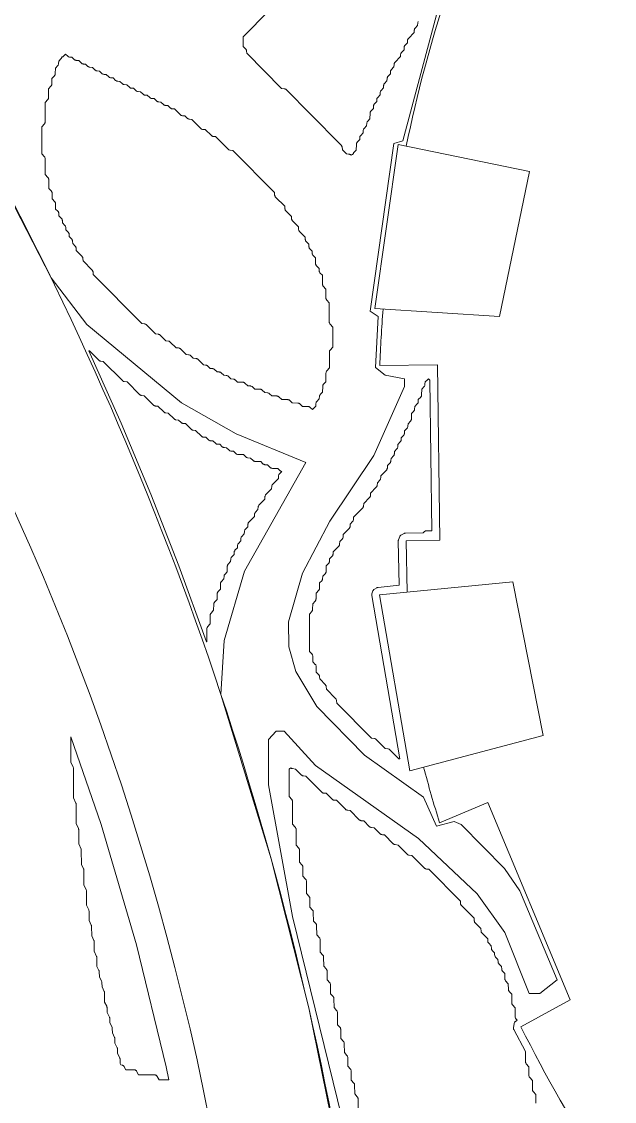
# Model space of a CAD drawing. Header units: inches. Extents: x 36 to 79.4, y 17.3 to 55.9.
# Drawn here: x 41.81 to 46.42, y 37.53 to 45.91 of the extents above; entities that cross this region are included whole.
import ezdxf

# ---------------------------------------------------------------- set-up
doc = ezdxf.new("R2010")
doc.units = ezdxf.units.IN
for name, color, linetype, lineweight in [('01_ORIGINAL_CAD', 7, 'CONTINUOUS', 20), ('02_APPROVED_PDF_OUTLINES', 7, 'CONTINUOUS', 15), ('03_ADDED_AREAS_SAME_COMPOSITION', 7, 'CONTINUOUS', 15), ('04_APPROVED_PERIMETER', 7, 'CONTINUOUS', 15)]:
    doc.layers.add(name, color=color, linetype=linetype, lineweight=lineweight)

msp = doc.modelspace()

# ---------------------------------------------------------------- linework, layer by layer
at = {"layer": '01_ORIGINAL_CAD'}
for points in [[(44.2832, 37.0838, 0.090917), (40.9305, 45.9685, -0.652582), (40.9305, 49.0108, -0.158741), (45.0035, 48.4251, -0.098355), (47.824, 46.2028), (47.7547, 46.078)], [(47.0869, 44.6297, -0.062406), (47.763, 46.0735), (45.5722, 47.2899, 0.058367), (44.8008, 44.9442, 0.058367)], [(44.6214, 43.6801, 0.010358), (44.595, 43.2412)], [(44.936, 40.1239, 0.010564), (45.0593, 39.6928, 0.010564)], [(45.6919, 38.1087, 0.060935), (47.1089, 35.956, -0.206423), (49.3752, 35.9901)]]:
    msp.add_lwpolyline(points, format="xyb", dxfattribs=at)
for points in [[(45.7571, 44.7481), (44.7382, 44.9571), (44.5564, 43.6842), (45.5244, 43.6224)], [(45.6289, 41.5624), (44.5925, 41.4607), (44.8281, 40.0955), (45.8647, 40.3685)]]:
    msp.add_lwpolyline(points, close=True, dxfattribs=at)
for points in [[(45.0437, 43.247), (44.595, 43.2412)], [(44.8072, 41.4818), (44.7991, 41.881), (45.0612, 41.8863), (45.0437, 43.247)], [(46.075, 38.3173), (45.4333, 39.8494), (45.0593, 39.6928)], [(46.075, 38.3173), (45.6919, 38.1087)]]:
    msp.add_lwpolyline(points, dxfattribs=at)
msp.add_arc((22.064, 33.1953), 21.6191, 354.05829, 36.03187, dxfattribs=at)
at = {"layer": '02_APPROVED_PDF_OUTLINES'}
for points in [[(44.8942, 45.9124), (44.8928, 45.9093), (44.8918, 45.906), (44.8912, 45.9026), (44.8895, 45.8822), (44.87, 45.8612), (44.8678, 45.8585), (44.866, 45.8554), (44.8646, 45.8522), (44.8638, 45.8487), (44.8634, 45.8452), (44.8627, 45.8283), (44.8173, 45.7809), (44.8154, 45.7786), (44.8137, 45.7761), (44.8124, 45.7734), (44.8114, 45.7706), (44.8107, 45.7677), (44.8104, 45.7647), (44.8097, 45.7478), (44.7924, 45.7299), (44.7902, 45.7273), (44.7883, 45.7244), (44.7869, 45.7213), (44.7859, 45.718), (44.7854, 45.7146), (44.7837, 45.6943), (44.7642, 45.6733), (44.762, 45.6705), (44.7602, 45.6675), (44.7588, 45.6642), (44.7579, 45.6608), (44.7575, 45.6573), (44.7569, 45.6405), (44.7131, 45.5958), (44.7109, 45.5931), (44.709, 45.5902), (44.7076, 45.5871), (44.7066, 45.5838), (44.706, 45.5804), (44.7043, 45.56), (44.6848, 45.539), (44.6826, 45.5362), (44.6808, 45.5332), (44.6794, 45.5299), (44.6786, 45.5265), (44.6782, 45.523), (44.6775, 45.5058), (44.6584, 45.4853), (44.6562, 45.4825), (44.6544, 45.4795), (44.653, 45.4762), (44.6521, 45.4728), (44.6517, 45.4693), (44.651, 45.4521), (44.6319, 45.4316), (44.6297, 45.4288), (44.6279, 45.4258), (44.6266, 45.4225), (44.6257, 45.4191), (44.6253, 45.4156), (44.6246, 45.3984), (44.6055, 45.3779), (44.6033, 45.3751), (44.6015, 45.3721), (44.6001, 45.3688), (44.5992, 45.3654), (44.5988, 45.3619), (44.5981, 45.3447), (44.5791, 45.3242), (44.5768, 45.3214), (44.575, 45.3184), (44.5737, 45.3151), (44.5728, 45.3117), (44.5724, 45.3082), (44.5717, 45.291), (44.5526, 45.2705), (44.5504, 45.2677), (44.5486, 45.2647), (44.5472, 45.2614), (44.5464, 45.258), (44.546, 45.2545), (44.5453, 45.2373), (44.5262, 45.2168), (44.5242, 45.2144), (44.5226, 45.2119), (44.5213, 45.2091), (44.5204, 45.2063), (44.5197, 45.2033), (44.5195, 45.2003), (44.5187, 45.1569), (44.5015, 45.1392), (44.4993, 45.1366), (44.4975, 45.1337), (44.4961, 45.1306), (44.4951, 45.1273), (44.4946, 45.1239), (44.4928, 45.1036), (44.4733, 45.0826), (44.4711, 45.0798), (44.4693, 45.0768), (44.468, 45.0735), (44.4671, 45.0701), (44.4667, 45.0666), (44.466, 45.0494), (44.4469, 45.0289), (44.4447, 45.0261), (44.4429, 45.0231), (44.4415, 45.0198), (44.4406, 45.0164), (44.4402, 45.0129), (44.4395, 44.9957), (44.4205, 44.9752), (44.4185, 44.9728), (44.4169, 44.9702), (44.4156, 44.9675), (44.4146, 44.9646), (44.414, 44.9617), (44.4138, 44.9586), (44.4129, 44.9153), (44.3958, 44.8976), (44.3937, 44.8951), (44.3919, 44.8924), (44.3905, 44.8895), (44.3895, 44.8864), (44.389, 44.8834), (44.3889, 44.8834), (44.3856, 44.8825), (44.3825, 44.8811), (44.3796, 44.8793), (44.3769, 44.8772), (44.3732, 44.8737), (44.3695, 44.8772), (44.3667, 44.8794), (44.3637, 44.8812), (44.3605, 44.8826), (44.357, 44.8834), (44.3535, 44.8838), (44.3373, 44.8846), (44.3055, 44.9165), (44.3023, 44.9395), (44.3017, 44.9427), (44.3006, 44.9457), (44.2992, 44.9486), (44.2974, 44.9512), (44.2953, 44.9536), (44.0559, 45.195), (43.8698, 45.3828), (43.8674, 45.3849), (43.8647, 45.3867), (43.8618, 45.3882), (43.8587, 45.3893), (43.8556, 45.3899), (43.8329, 45.3932), (43.5618, 45.6665), (43.5611, 45.6833), (43.5607, 45.6868), (43.5598, 45.6902), (43.5584, 45.6935), (43.5566, 45.6965), (43.5544, 45.6992), (43.5356, 45.7193), (43.5355, 45.7943), (43.7359, 45.9974)], [(44.4272, 37.4801), (44.4268, 37.5476), (44.4266, 37.5512), (44.4258, 37.5547), (44.4245, 37.558), (44.4228, 37.5611), (44.4207, 37.564), (44.4005, 37.587), (44.4001, 37.655), (44.3998, 37.6585), (44.399, 37.662), (44.3978, 37.6653), (44.3961, 37.6684), (44.3939, 37.6713), (44.3737, 37.6944), (44.3733, 37.7623), (44.3731, 37.7659), (44.3723, 37.7693), (44.371, 37.7727), (44.3693, 37.7758), (44.3672, 37.7786), (44.347, 37.8017), (44.3466, 37.8696), (44.3463, 37.8732), (44.3455, 37.8767), (44.3443, 37.88), (44.3426, 37.8831), (44.3404, 37.886), (44.3202, 37.909), (44.3198, 37.977), (44.3196, 37.9805), (44.3188, 37.984), (44.3175, 37.9874), (44.3158, 37.9905), (44.3137, 37.9933), (44.2934, 38.0165), (44.2922, 38.0874), (44.292, 38.0904), (44.2914, 38.0934), (44.2904, 38.0963), (44.2891, 38.0991), (44.2875, 38.1017), (44.2855, 38.104), (44.2667, 38.1242), (44.2663, 38.2185), (44.266, 38.222), (44.2652, 38.2255), (44.264, 38.2289), (44.2623, 38.232), (44.2601, 38.2348), (44.2399, 38.2579), (44.2395, 38.3258), (44.2393, 38.3294), (44.2385, 38.3329), (44.2372, 38.3362), (44.2355, 38.3393), (44.2334, 38.3422), (44.2132, 38.3652), (44.2128, 38.4332), (44.2125, 38.4367), (44.2117, 38.4402), (44.2105, 38.4436), (44.2088, 38.4467), (44.2066, 38.4495), (44.1864, 38.4726), (44.186, 38.5405), (44.1858, 38.5441), (44.185, 38.5476), (44.1837, 38.5509), (44.182, 38.554), (44.1799, 38.5569), (44.1597, 38.5799), (44.1593, 38.6479), (44.159, 38.6514), (44.1582, 38.6549), (44.157, 38.6582), (44.1553, 38.6614), (44.1531, 38.6642), (44.1329, 38.6873), (44.1325, 38.782), (44.1322, 38.7856), (44.1315, 38.7891), (44.1302, 38.7924), (44.1285, 38.7955), (44.1263, 38.7984), (44.106, 38.8216), (44.1049, 38.8924), (44.1047, 38.8955), (44.1041, 38.8985), (44.1031, 38.9014), (44.1018, 38.9042), (44.1001, 38.9067), (44.0982, 38.9091), (44.0794, 38.9292), (44.079, 38.9967), (44.0787, 39.0003), (44.078, 39.0038), (44.0767, 39.0071), (44.075, 39.0102), (44.0728, 39.0131), (44.0526, 39.0361), (44.0523, 39.1041), (44.052, 39.1076), (44.0512, 39.1111), (44.0499, 39.1144), (44.0482, 39.1176), (44.0461, 39.1204), (44.0259, 39.1435), (44.0255, 39.2382), (44.0252, 39.2418), (44.0244, 39.2453), (44.0231, 39.2486), (44.0214, 39.2517), (44.0193, 39.2546), (43.999, 39.2778), (43.9979, 39.3486), (43.9976, 39.3517), (43.997, 39.3547), (43.996, 39.3576), (43.9947, 39.3604), (43.9931, 39.3629), (43.9911, 39.3653), (43.9723, 39.3854), (43.9719, 39.4797), (43.9716, 39.4833), (43.9709, 39.4868), (43.9696, 39.4901), (43.9679, 39.4932), (43.9657, 39.4961), (43.9455, 39.5191), (43.9451, 39.6408), (43.9448, 39.6443), (43.944, 39.6478), (43.9427, 39.6511), (43.941, 39.6543), (43.9389, 39.6571), (43.9187, 39.6802), (43.9181, 39.8554), (43.9178, 39.859), (43.9171, 39.8625), (43.9158, 39.8658), (43.9141, 39.869), (43.9119, 39.8718), (43.8918, 39.8948), (43.8914, 40.1101), (43.892, 40.1103), (43.8951, 40.1116), (43.898, 40.1134), (43.9007, 40.1156), (43.9038, 40.1184), (43.9049, 40.1174), (43.9076, 40.1156), (43.9105, 40.1141), (43.9136, 40.1131), (43.9167, 40.1124), (43.9396, 40.1091), (43.9874, 40.0624), (43.9897, 40.0604), (43.9922, 40.0587), (43.9949, 40.0573), (43.9978, 40.0563), (44.0008, 40.0556), (44.0038, 40.0553), (44.0201, 40.0545), (44.1441, 39.9299), (44.1467, 39.9276), (44.1496, 39.9257), (44.1528, 39.9242), (44.1561, 39.9232), (44.1596, 39.9227), (44.1794, 39.9209), (44.2267, 39.8747), (44.229, 39.8727), (44.2315, 39.871), (44.2342, 39.8696), (44.2371, 39.8686), (44.24, 39.8679), (44.2431, 39.8676), (44.2593, 39.8668), (44.3278, 39.7978), (44.3303, 39.7956), (44.3329, 39.7938), (44.3358, 39.7924), (44.3389, 39.7913), (44.3421, 39.7906), (44.3647, 39.7874), (44.4365, 39.7154), (44.4391, 39.7131), (44.4421, 39.7112), (44.4452, 39.7097), (44.4485, 39.7087), (44.452, 39.7081), (44.4716, 39.7064), (44.5163, 39.6618), (44.5189, 39.6595), (44.5218, 39.6576), (44.525, 39.6561), (44.5283, 39.6551), (44.5317, 39.6545), (44.5515, 39.6528), (44.5988, 39.6065), (44.6011, 39.6045), (44.6036, 39.6028), (44.6063, 39.6015), (44.6092, 39.6004), (44.6122, 39.5998), (44.6152, 39.5994), (44.6315, 39.5987), (44.7, 39.5297), (44.7024, 39.5275), (44.7051, 39.5257), (44.708, 39.5242), (44.711, 39.5232), (44.7142, 39.5225), (44.7369, 39.5193), (44.8086, 39.4473), (44.8113, 39.445), (44.8142, 39.4431), (44.8173, 39.4416), (44.8207, 39.4406), (44.8241, 39.44), (44.8437, 39.4383), (44.9415, 39.34), (44.9442, 39.3377), (44.9471, 39.3358), (44.9503, 39.3343), (44.9536, 39.3333), (44.9571, 39.3328), (44.9766, 39.331), (45.221, 39.0846), (45.2228, 39.0646), (45.2233, 39.0612), (45.2243, 39.0579), (45.2258, 39.0548), (45.2276, 39.0518), (45.2299, 39.0492), (45.3275, 38.9505), (45.3292, 38.9305), (45.3297, 38.9271), (45.3307, 38.9238), (45.3322, 38.9207), (45.3341, 38.9178), (45.3363, 38.9151), (45.3807, 38.87), (45.3825, 38.85), (45.383, 38.8466), (45.384, 38.8433), (45.3854, 38.8402), (45.3873, 38.8373), (45.3895, 38.8347), (45.4335, 38.79), (45.4343, 38.7732), (45.4347, 38.7697), (45.4356, 38.7663), (45.4369, 38.763), (45.4387, 38.76), (45.441, 38.7572), (45.4606, 38.7362), (45.4623, 38.7159), (45.4629, 38.7125), (45.4639, 38.7092), (45.4653, 38.7061), (45.4671, 38.7032), (45.4693, 38.7006), (45.4868, 38.6827), (45.4875, 38.6659), (45.488, 38.6624), (45.4888, 38.6589), (45.4902, 38.6557), (45.492, 38.6527), (45.4942, 38.6499), (45.5134, 38.6294), (45.5142, 38.6122), (45.5146, 38.6087), (45.5155, 38.6053), (45.5169, 38.602), (45.5187, 38.599), (45.5209, 38.5962), (45.5405, 38.5753), (45.5423, 38.5549), (45.5428, 38.5515), (45.5438, 38.5482), (45.5452, 38.5451), (45.5471, 38.5422), (45.5493, 38.5396), (45.5664, 38.5221), (45.5667, 38.4818), (45.5669, 38.4782), (45.5677, 38.4747), (45.569, 38.4714), (45.5707, 38.4683), (45.5729, 38.4655), (45.5932, 38.4422), (45.5942, 38.3981), (45.5945, 38.3951), (45.5951, 38.3921), (45.5961, 38.3892), (45.5974, 38.3865), (45.599, 38.3839), (45.6009, 38.3816), (45.6197, 38.3615), (45.6201, 38.294), (45.6204, 38.2904), (45.6212, 38.2869), (45.6224, 38.2836), (45.6241, 38.2805), (45.6263, 38.2776), (45.6465, 38.2546), (45.6469, 38.1866), (45.6471, 38.1831), (45.6479, 38.1796), (45.6492, 38.1763), (45.6509, 38.1731), (45.653, 38.1703), (45.6623, 38.1598), (45.647, 38.1474), (45.6447, 38.1453), (45.6427, 38.1429), (45.641, 38.1403), (45.6396, 38.1375), (45.6386, 38.1346), (45.638, 38.1315), (45.6337, 38.1021), (45.6334, 38.0989), (45.6336, 38.0958), (45.6341, 38.0926), (45.6351, 38.0896), (45.6364, 38.0868), (45.7267, 37.9163), (45.7272, 37.8378), (45.7274, 37.8342), (45.7282, 37.8307), (45.7295, 37.8274), (45.7312, 37.8243), (45.7333, 37.8214), (45.7535, 37.7984), (45.7539, 37.7304), (45.7542, 37.7269), (45.755, 37.7234), (45.7562, 37.7201), (45.7579, 37.7169), (45.7601, 37.7141), (45.7804, 37.6909), (45.7815, 37.62), (45.7817, 37.617), (45.7823, 37.614), (45.7833, 37.6111), (45.7846, 37.6083), (45.7863, 37.6057), (45.7882, 37.6034), (45.807, 37.5832), (45.8074, 37.5157)]]:
    msp.add_lwpolyline(points, dxfattribs=at)
for points in [[(42.1262, 45.6371), (42.1263, 45.6371), (42.1296, 45.638), (42.1328, 45.6394), (42.1358, 45.6412), (42.1384, 45.6435), (42.1552, 45.6594), (42.1721, 45.6435), (42.1748, 45.6412), (42.1779, 45.6393), (42.1812, 45.638), (42.1846, 45.637), (42.1882, 45.6366), (42.2046, 45.6359), (42.2222, 45.6185), (42.2248, 45.6162), (42.2277, 45.6143), (42.2309, 45.6129), (42.2342, 45.6118), (42.2376, 45.6113), (42.2576, 45.6095), (42.2783, 45.5899), (42.2811, 45.5876), (42.2841, 45.5857), (42.2874, 45.5844), (42.2909, 45.5834), (42.2944, 45.583), (42.3109, 45.5823), (42.3285, 45.5649), (42.3311, 45.5626), (42.334, 45.5607), (42.3371, 45.5593), (42.3404, 45.5582), (42.3439, 45.5577), (42.3639, 45.5559), (42.3846, 45.5363), (42.3874, 45.534), (42.3904, 45.5321), (42.3937, 45.5307), (42.3972, 45.5298), (42.4007, 45.5294), (42.4175, 45.5287), (42.4378, 45.5095), (42.4405, 45.5072), (42.4436, 45.5053), (42.4469, 45.5039), (42.4503, 45.503), (42.4539, 45.5026), (42.4706, 45.5019), (42.4909, 45.4827), (42.4937, 45.4804), (42.4967, 45.4785), (42.5, 45.4771), (42.5035, 45.4762), (42.507, 45.4758), (42.5237, 45.4751), (42.544, 45.4559), (42.5468, 45.4536), (42.5498, 45.4517), (42.5531, 45.4503), (42.5566, 45.4494), (42.5601, 45.449), (42.5765, 45.4483), (42.5942, 45.4309), (42.5968, 45.4286), (42.5997, 45.4267), (42.6028, 45.4253), (42.6061, 45.4242), (42.6096, 45.4237), (42.6296, 45.4219), (42.6503, 45.4023), (42.6531, 45.4), (42.6561, 45.3981), (42.6594, 45.3967), (42.6629, 45.3958), (42.6664, 45.3954), (42.6832, 45.3947), (42.7034, 45.3755), (42.7062, 45.3732), (42.7093, 45.3713), (42.7126, 45.3699), (42.716, 45.369), (42.7196, 45.3686), (42.7363, 45.3679), (42.7566, 45.3487), (42.7594, 45.3464), (42.7624, 45.3445), (42.7657, 45.3431), (42.7691, 45.3422), (42.7727, 45.3418), (42.7894, 45.3411), (42.8097, 45.3219), (42.8125, 45.3196), (42.8155, 45.3177), (42.8188, 45.3163), (42.8223, 45.3154), (42.8258, 45.315), (42.8426, 45.3143), (42.8629, 45.2951), (42.8656, 45.2928), (42.8687, 45.2909), (42.872, 45.2895), (42.8754, 45.2886), (42.879, 45.2882), (42.8957, 45.2875), (42.916, 45.2683), (42.9188, 45.266), (42.9218, 45.2641), (42.9251, 45.2627), (42.9286, 45.2618), (42.9321, 45.2614), (42.9488, 45.2607), (42.9691, 45.2415), (42.9719, 45.2392), (42.975, 45.2373), (42.9783, 45.2359), (42.9817, 45.235), (42.9853, 45.2346), (43.0018, 45.2339), (43.0486, 45.1881), (43.0509, 45.1861), (43.0534, 45.1844), (43.0561, 45.183), (43.059, 45.182), (43.062, 45.1813), (43.065, 45.181), (43.0817, 45.1803), (43.102, 45.161), (43.1048, 45.1588), (43.1078, 45.1569), (43.1111, 45.1555), (43.1146, 45.1546), (43.1181, 45.1542), (43.1345, 45.1535), (43.2052, 45.0825), (43.2079, 45.0802), (43.2108, 45.0783), (43.214, 45.0768), (43.2173, 45.0758), (43.2207, 45.0752), (43.2405, 45.0735), (43.2878, 45.0272), (43.2901, 45.0253), (43.2926, 45.0236), (43.2953, 45.0222), (43.2982, 45.0211), (43.3012, 45.0205), (43.3042, 45.0201), (43.3205, 45.0194), (43.4179, 44.9216), (43.4205, 44.9193), (43.4234, 44.9174), (43.4266, 44.9159), (43.43, 44.9149), (43.4334, 44.9144), (43.453, 44.9126), (43.7772, 44.5857), (43.7789, 44.5657), (43.7795, 44.5623), (43.7805, 44.559), (43.7819, 44.5559), (43.7838, 44.553), (43.786, 44.5504), (43.857, 44.4784), (43.8588, 44.4584), (43.8593, 44.455), (43.8603, 44.4517), (43.8617, 44.4486), (43.8636, 44.4457), (43.8658, 44.4431), (43.9098, 44.3984), (43.9106, 44.3816), (43.9109, 44.3786), (43.9115, 44.3757), (43.9126, 44.3729), (43.9139, 44.3702), (43.9156, 44.3677), (43.9175, 44.3654), (43.9635, 44.3176), (43.9652, 44.2975), (43.9658, 44.2941), (43.9668, 44.2908), (43.9682, 44.2876), (43.9701, 44.2847), (43.9723, 44.2821), (44.0163, 44.2374), (44.017, 44.2206), (44.0174, 44.2171), (44.0183, 44.2137), (44.0197, 44.2105), (44.0215, 44.2074), (44.0237, 44.2047), (44.0433, 44.1837), (44.0451, 44.1633), (44.0457, 44.16), (44.0466, 44.1567), (44.0481, 44.1536), (44.0499, 44.1507), (44.0521, 44.1481), (44.0696, 44.1302), (44.0703, 44.1133), (44.0707, 44.1098), (44.0716, 44.1064), (44.073, 44.1032), (44.0748, 44.1001), (44.077, 44.0974), (44.096, 44.0771), (44.097, 44.0334), (44.0973, 44.0303), (44.0979, 44.0274), (44.0989, 44.0245), (44.1002, 44.0218), (44.1018, 44.0192), (44.1037, 44.0169), (44.1233, 43.9959), (44.1251, 43.9755), (44.1256, 43.9721), (44.1266, 43.9689), (44.1281, 43.9657), (44.1299, 43.9629), (44.1321, 43.9602), (44.1492, 43.9428), (44.1496, 43.8756), (44.1498, 43.872), (44.1506, 43.8686), (44.1519, 43.8652), (44.1536, 43.8621), (44.1557, 43.8593), (44.176, 43.8361), (44.1771, 43.7652), (44.1774, 43.7621), (44.178, 43.7591), (44.179, 43.7562), (44.1803, 43.7535), (44.1819, 43.7509), (44.1839, 43.7485), (44.2027, 43.7284), (44.2032, 43.5804), (44.2035, 43.5769), (44.2042, 43.5734), (44.2055, 43.57), (44.2072, 43.5669), (44.2094, 43.5641), (44.2295, 43.541), (44.2298, 43.3842), (44.2098, 43.3612), (44.2076, 43.3583), (44.2059, 43.3552), (44.2047, 43.3518), (44.2039, 43.3484), (44.2037, 43.3448), (44.2036, 43.2232), (44.1836, 43.2001), (44.1814, 43.1973), (44.1797, 43.1942), (44.1784, 43.1908), (44.1777, 43.1873), (44.1774, 43.1838), (44.1773, 43.1163), (44.1586, 43.0962), (44.1567, 43.0938), (44.155, 43.0912), (44.1537, 43.0885), (44.1528, 43.0856), (44.1522, 43.0827), (44.1519, 43.0796), (44.1511, 43.0363), (44.1339, 43.0186), (44.1317, 43.016), (44.1299, 43.0131), (44.1285, 43.01), (44.1275, 43.0067), (44.127, 43.0033), (44.1253, 42.9829), (44.1058, 42.9619), (44.1038, 42.9596), (44.1022, 42.957), (44.1009, 42.9543), (44.1, 42.9515), (44.0993, 42.9485), (44.0991, 42.9455), (44.0986, 42.9233), (44.0973, 42.9229), (44.0941, 42.9215), (44.0911, 42.9197), (44.0885, 42.9175), (44.0717, 42.9015), (44.0548, 42.9175), (44.0525, 42.9194), (44.0499, 42.9211), (44.0472, 42.9224), (44.0442, 42.9234), (44.0412, 42.9241), (44.0382, 42.9243), (43.9952, 42.9252), (43.9752, 42.9442), (43.9728, 42.9462), (43.9702, 42.9479), (43.9675, 42.9492), (43.9646, 42.9502), (43.9616, 42.9508), (43.9585, 42.9511), (43.9155, 42.952), (43.8955, 42.971), (43.8931, 42.973), (43.8905, 42.9747), (43.8878, 42.976), (43.8849, 42.977), (43.8819, 42.9776), (43.8788, 42.9779), (43.8354, 42.9788), (43.8124, 42.9992), (43.81, 43.0011), (43.8074, 43.0026), (43.8047, 43.0039), (43.8018, 43.0048), (43.7989, 43.0053), (43.7959, 43.0055), (43.7563, 43.0057), (43.7391, 43.0228), (43.7365, 43.025), (43.7336, 43.0269), (43.7305, 43.0284), (43.7271, 43.0294), (43.7237, 43.0299), (43.7037, 43.0317), (43.683, 43.0514), (43.6806, 43.0533), (43.678, 43.055), (43.6753, 43.0564), (43.6724, 43.0573), (43.6694, 43.058), (43.6663, 43.0582), (43.6237, 43.0591), (43.6063, 43.0764), (43.6037, 43.0786), (43.6008, 43.0805), (43.5976, 43.082), (43.5943, 43.083), (43.5909, 43.0835), (43.5704, 43.0853), (43.5467, 43.1064), (43.5443, 43.1082), (43.5418, 43.1098), (43.5391, 43.111), (43.5362, 43.1119), (43.5332, 43.1125), (43.5302, 43.1127), (43.4907, 43.1129), (43.4735, 43.1299), (43.4709, 43.1322), (43.4679, 43.1341), (43.4648, 43.1355), (43.4615, 43.1366), (43.4581, 43.1371), (43.4381, 43.1389), (43.4173, 43.1585), (43.4146, 43.1608), (43.4115, 43.1627), (43.4082, 43.164), (43.4048, 43.165), (43.4012, 43.1654), (43.3845, 43.1661), (43.3642, 43.1853), (43.3614, 43.1876), (43.3584, 43.1895), (43.3551, 43.1908), (43.3516, 43.1918), (43.3481, 43.1922), (43.3313, 43.1929), (43.311, 43.2121), (43.3083, 43.2144), (43.3052, 43.2163), (43.3019, 43.2176), (43.2985, 43.2186), (43.2949, 43.219), (43.2782, 43.2197), (43.2579, 43.2389), (43.2551, 43.2412), (43.2521, 43.2431), (43.2488, 43.2444), (43.2453, 43.2454), (43.2418, 43.2458), (43.2254, 43.2465), (43.1813, 43.2907), (43.1786, 43.293), (43.1757, 43.2949), (43.1726, 43.2963), (43.1692, 43.2974), (43.1658, 43.2979), (43.1458, 43.2997), (43.125, 43.3194), (43.1223, 43.3216), (43.1192, 43.3235), (43.1159, 43.3249), (43.1125, 43.3258), (43.1089, 43.3262), (43.0926, 43.3269), (43.0484, 43.3711), (43.0458, 43.3734), (43.0428, 43.3753), (43.0397, 43.3768), (43.0363, 43.3778), (43.0329, 43.3783), (43.0133, 43.3801), (42.9686, 43.4247), (42.966, 43.427), (42.9631, 43.4289), (42.9599, 43.4304), (42.9566, 43.4314), (42.9532, 43.432), (42.9336, 43.4337), (42.8889, 43.4784), (42.8863, 43.4806), (42.8834, 43.4825), (42.8802, 43.484), (42.8769, 43.485), (42.8734, 43.4856), (42.8538, 43.4873), (42.7826, 43.5588), (42.78, 43.5611), (42.7771, 43.563), (42.7739, 43.5644), (42.7706, 43.5655), (42.7671, 43.566), (42.7475, 43.5678), (42.3702, 43.9483), (42.3684, 43.9683), (42.3679, 43.9717), (42.3669, 43.975), (42.3654, 43.9781), (42.3635, 43.981), (42.3613, 43.9836), (42.2908, 44.0552), (42.29, 44.0719), (42.2897, 44.0749), (42.289, 44.0778), (42.288, 44.0807), (42.2867, 44.0834), (42.285, 44.0859), (42.283, 44.0882), (42.2375, 44.1355), (42.2368, 44.1524), (42.2364, 44.1559), (42.2355, 44.1593), (42.2341, 44.1626), (42.2323, 44.1656), (42.2301, 44.1684), (42.2109, 44.1889), (42.2101, 44.2061), (42.2097, 44.2096), (42.2088, 44.213), (42.2075, 44.2162), (42.2056, 44.2193), (42.2034, 44.222), (42.1842, 44.2426), (42.1835, 44.2597), (42.1831, 44.2632), (42.1822, 44.2666), (42.1808, 44.2699), (42.179, 44.2729), (42.1768, 44.2757), (42.1576, 44.2962), (42.1568, 44.3134), (42.1564, 44.3169), (42.1555, 44.3203), (42.1542, 44.3236), (42.1523, 44.3266), (42.1501, 44.3293), (42.1309, 44.3499), (42.1302, 44.367), (42.1298, 44.3706), (42.1289, 44.374), (42.1275, 44.3772), (42.1257, 44.3803), (42.1235, 44.383), (42.1039, 44.404), (42.1021, 44.4244), (42.1016, 44.4277), (42.1006, 44.431), (42.0991, 44.4341), (42.0973, 44.437), (42.0951, 44.4396), (42.078, 44.4571), (42.0777, 44.4975), (42.0774, 44.501), (42.0766, 44.5045), (42.0754, 44.5078), (42.0737, 44.5109), (42.0715, 44.5138), (42.0512, 44.537), (42.0502, 44.5812), (42.0499, 44.5842), (42.0493, 44.5872), (42.0483, 44.59), (42.047, 44.5928), (42.0454, 44.5953), (42.0434, 44.5977), (42.0246, 44.6178), (42.0243, 44.6853), (42.024, 44.6888), (42.0232, 44.6923), (42.0219, 44.6956), (42.0202, 44.6988), (42.0181, 44.7016), (41.9979, 44.7247), (41.9974, 44.8463), (41.9971, 44.8498), (41.9964, 44.8533), (41.9951, 44.8567), (41.9934, 44.8598), (41.9912, 44.8626), (41.9711, 44.8857), (41.9707, 45.0961), (41.9907, 45.1192), (41.9929, 45.122), (41.9946, 45.1252), (41.9958, 45.1285), (41.9966, 45.132), (41.9969, 45.1356), (41.9968, 45.284), (42.0169, 45.3071), (42.0191, 45.3099), (42.0208, 45.3131), (42.022, 45.3164), (42.0228, 45.3199), (42.023, 45.3234), (42.0232, 45.3909), (42.0419, 45.4111), (42.0438, 45.4134), (42.0454, 45.416), (42.0467, 45.4187), (42.0477, 45.4216), (42.0483, 45.4246), (42.0485, 45.4276), (42.0494, 45.4713), (42.0683, 45.4916), (42.0702, 45.494), (42.0718, 45.4965), (42.0731, 45.4993), (42.0741, 45.5021), (42.0747, 45.5051), (42.0749, 45.5081), (42.0758, 45.5518), (42.0947, 45.5721), (42.0969, 45.5749), (42.0987, 45.5779), (42.1, 45.5812), (42.1009, 45.5846), (42.1013, 45.5881), (42.102, 45.605), (42.1194, 45.6229), (42.1215, 45.6253), (42.1232, 45.628), (42.1246, 45.631), (42.1256, 45.6341)], [(42.3368, 43.3561), (42.3406, 43.3556), (42.4123, 43.2836), (42.415, 43.2813), (42.4179, 43.2794), (42.421, 43.2779), (42.4244, 43.2769), (42.4278, 43.2764), (42.4474, 43.2746), (42.5961, 43.1246), (42.5985, 43.1225), (42.6012, 43.1207), (42.6041, 43.1192), (42.6072, 43.1182), (42.6103, 43.1175), (42.633, 43.1143), (42.729, 43.0174), (42.7315, 43.0152), (42.7341, 43.0134), (42.737, 43.012), (42.7401, 43.0109), (42.7433, 43.0102), (42.7659, 43.007), (42.8377, 42.935), (42.8403, 42.9327), (42.8433, 42.9308), (42.8464, 42.9293), (42.8498, 42.9283), (42.8532, 42.9278), (42.8728, 42.926), (42.9175, 42.8814), (42.9201, 42.8791), (42.923, 42.8772), (42.9262, 42.8757), (42.9295, 42.8747), (42.9329, 42.8741), (42.9526, 42.8724), (42.9972, 42.8277), (42.9998, 42.8255), (43.0027, 42.8236), (43.0059, 42.8221), (43.0092, 42.8211), (43.0127, 42.8205), (43.0327, 42.8187), (43.0534, 42.7991), (43.0562, 42.7968), (43.0592, 42.795), (43.0625, 42.7936), (43.066, 42.7927), (43.0695, 42.7922), (43.0859, 42.7915), (43.1301, 42.7473), (43.1327, 42.745), (43.1356, 42.7431), (43.1388, 42.7417), (43.1421, 42.7406), (43.1456, 42.7401), (43.1652, 42.7384), (43.2098, 42.6937), (43.2124, 42.6914), (43.2154, 42.6895), (43.2185, 42.688), (43.2218, 42.687), (43.2253, 42.6865), (43.2453, 42.6847), (43.266, 42.665), (43.2688, 42.6628), (43.2719, 42.6609), (43.2751, 42.6595), (43.2786, 42.6586), (43.2821, 42.6582), (43.2989, 42.6575), (43.3192, 42.6382), (43.3219, 42.636), (43.325, 42.6341), (43.3283, 42.6327), (43.3317, 42.6318), (43.3353, 42.6314), (43.352, 42.6307), (43.3723, 42.6114), (43.3751, 42.6092), (43.3781, 42.6073), (43.3814, 42.6059), (43.3849, 42.605), (43.3884, 42.6046), (43.4052, 42.6039), (43.4255, 42.5846), (43.4282, 42.5824), (43.4313, 42.5805), (43.4346, 42.5791), (43.438, 42.5782), (43.4416, 42.5778), (43.4583, 42.5771), (43.4786, 42.5578), (43.481, 42.5559), (43.4835, 42.5542), (43.4863, 42.5529), (43.4892, 42.5519), (43.4922, 42.5512), (43.4953, 42.551), (43.5379, 42.5501), (43.5553, 42.5328), (43.5579, 42.5306), (43.5608, 42.5287), (43.5639, 42.5272), (43.5673, 42.5262), (43.5707, 42.5257), (43.5907, 42.5239), (43.6114, 42.5043), (43.6138, 42.5023), (43.6164, 42.5006), (43.6191, 42.4993), (43.622, 42.4983), (43.625, 42.4977), (43.6281, 42.4974), (43.6707, 42.4965), (43.6881, 42.4793), (43.6907, 42.477), (43.6936, 42.4751), (43.6968, 42.4737), (43.7001, 42.4727), (43.7035, 42.4721), (43.7235, 42.4703), (43.7442, 42.4507), (43.7466, 42.4487), (43.7492, 42.447), (43.7519, 42.4457), (43.7548, 42.4447), (43.7579, 42.4441), (43.7609, 42.4438), (43.8035, 42.4429), (43.8209, 42.4257), (43.8234, 42.4235), (43.8261, 42.4217), (43.829, 42.4203), (43.8321, 42.4193), (43.8335, 42.419), (43.8335, 42.4182), (43.8148, 42.3981), (43.8126, 42.3953), (43.8108, 42.3923), (43.8095, 42.389), (43.8086, 42.3856), (43.8082, 42.3821), (43.8075, 42.3653), (43.7637, 42.3206), (43.7615, 42.3179), (43.7596, 42.315), (43.7582, 42.3119), (43.7572, 42.3086), (43.7567, 42.3052), (43.755, 42.2852), (43.7108, 42.24), (43.7086, 42.2374), (43.7067, 42.2345), (43.7053, 42.2313), (43.7043, 42.228), (43.7037, 42.2246), (43.7021, 42.2046), (43.6579, 42.1594), (43.6556, 42.1568), (43.6538, 42.1539), (43.6523, 42.1508), (43.6513, 42.1475), (43.6508, 42.144), (43.6491, 42.1237), (43.6296, 42.1027), (43.6274, 42.0999), (43.6256, 42.0969), (43.6242, 42.0936), (43.6233, 42.0902), (43.6229, 42.0867), (43.6222, 42.0699), (43.5785, 42.0252), (43.5762, 42.0225), (43.5744, 42.0196), (43.5729, 42.0165), (43.572, 42.0132), (43.5714, 42.0098), (43.5697, 41.9894), (43.5502, 41.9684), (43.548, 41.9657), (43.5462, 41.9626), (43.5448, 41.9594), (43.544, 41.9559), (43.5436, 41.9524), (43.5429, 41.9353), (43.5238, 41.9147), (43.5216, 41.912), (43.5198, 41.9089), (43.5184, 41.9057), (43.5175, 41.9022), (43.5171, 41.8987), (43.5164, 41.8816), (43.4973, 41.861), (43.4951, 41.8583), (43.4933, 41.8552), (43.492, 41.852), (43.4911, 41.8485), (43.4907, 41.845), (43.49, 41.8279), (43.4709, 41.8073), (43.4687, 41.8046), (43.4669, 41.8015), (43.4655, 41.7983), (43.4646, 41.7948), (43.4642, 41.7913), (43.4635, 41.7742), (43.4444, 41.7536), (43.4422, 41.7509), (43.4404, 41.7478), (43.4391, 41.7446), (43.4382, 41.7411), (43.4378, 41.7376), (43.4371, 41.7205), (43.418, 41.6999), (43.4161, 41.6976), (43.4144, 41.695), (43.4131, 41.6923), (43.4122, 41.6894), (43.4116, 41.6864), (43.4113, 41.6834), (43.4105, 41.64), (43.3934, 41.6224), (43.3911, 41.6197), (43.3893, 41.6168), (43.3879, 41.6137), (43.3869, 41.6104), (43.3864, 41.607), (43.3847, 41.5867), (43.3652, 41.5657), (43.3632, 41.5633), (43.3616, 41.5608), (43.3603, 41.558), (43.3593, 41.5551), (43.3587, 41.5522), (43.3585, 41.5491), (43.3577, 41.5055), (43.3388, 41.4851), (43.3369, 41.4828), (43.3352, 41.4802), (43.3339, 41.4775), (43.333, 41.4746), (43.3323, 41.4716), (43.3321, 41.4686), (43.3313, 41.4249), (43.3124, 41.4046), (43.3105, 41.4022), (43.3088, 41.3997), (43.3075, 41.3969), (43.3066, 41.3941), (43.306, 41.3911), (43.3057, 41.3881), (43.3049, 41.3439), (43.2846, 41.3207), (43.2825, 41.3178), (43.2808, 41.3147), (43.2795, 41.3113), (43.2787, 41.3078), (43.2785, 41.3043), (43.2784, 41.2364), (43.2583, 41.2133), (43.2561, 41.2104), (43.2544, 41.2073), (43.2532, 41.2039), (43.2524, 41.2004), (43.2521, 41.1969), (43.2521, 41.0974), (43.2514, 41.0972), (43.2502, 41.0966), (43.0342, 41.6871), (43.034, 41.6877), (42.8173, 42.2428), (42.8171, 42.2433), (42.5879, 42.7935), (42.5876, 42.7941)], [(44.7514, 40.1875), (44.7443, 40.1879), (44.6735, 40.2589), (44.6709, 40.2611), (44.668, 40.2631), (44.6648, 40.2645), (44.6615, 40.2656), (44.658, 40.2661), (44.6384, 40.2678), (44.5672, 40.3393), (44.5646, 40.3416), (44.5617, 40.3435), (44.5585, 40.345), (44.5552, 40.346), (44.5517, 40.3465), (44.5321, 40.3483), (44.2611, 40.6216), (44.2594, 40.6415), (44.2588, 40.6449), (44.2578, 40.6482), (44.2564, 40.6514), (44.2545, 40.6543), (44.2523, 40.6569), (44.1813, 40.7288), (44.1795, 40.7488), (44.179, 40.7522), (44.178, 40.7555), (44.1766, 40.7587), (44.1747, 40.7616), (44.1725, 40.7642), (44.1285, 40.8089), (44.1277, 40.8257), (44.1273, 40.8292), (44.1264, 40.8326), (44.1251, 40.8358), (44.1233, 40.8389), (44.121, 40.8416), (44.1021, 40.8619), (44.1011, 40.9056), (44.1008, 40.9086), (44.1002, 40.9116), (44.0992, 40.9145), (44.0979, 40.9172), (44.0963, 40.9198), (44.0943, 40.9221), (44.0754, 40.9424), (44.0744, 40.9861), (44.0741, 40.9891), (44.0735, 40.9921), (44.0725, 40.995), (44.0712, 40.9977), (44.0696, 41.0003), (44.0677, 41.0026), (44.0489, 41.0227), (44.0483, 41.3128), (44.067, 41.3329), (44.0689, 41.3352), (44.0706, 41.3378), (44.0719, 41.3405), (44.0728, 41.3434), (44.0734, 41.3464), (44.0737, 41.3494), (44.0745, 41.3931), (44.0934, 41.4134), (44.0953, 41.4158), (44.0969, 41.4183), (44.0983, 41.4211), (44.0992, 41.424), (44.0998, 41.4269), (44.1001, 41.43), (44.1009, 41.4741), (44.1212, 41.4974), (44.1233, 41.5002), (44.125, 41.5033), (44.1263, 41.5067), (44.127, 41.5101), (44.1273, 41.5137), (44.1275, 41.554), (44.1444, 41.5715), (44.1466, 41.5741), (44.1485, 41.577), (44.1499, 41.5802), (44.1509, 41.5835), (44.1514, 41.5868), (44.1531, 41.6072), (44.1726, 41.6282), (44.1745, 41.6306), (44.1762, 41.6331), (44.1775, 41.6359), (44.1784, 41.6387), (44.179, 41.6417), (44.1793, 41.6447), (44.1801, 41.6881), (44.1973, 41.7058), (44.1995, 41.7084), (44.2013, 41.7113), (44.2027, 41.7144), (44.2037, 41.7177), (44.2042, 41.7211), (44.206, 41.7414), (44.2254, 41.7625), (44.2277, 41.7652), (44.2295, 41.7682), (44.2308, 41.7715), (44.2317, 41.7749), (44.2321, 41.7784), (44.2328, 41.7952), (44.2766, 41.84), (44.2788, 41.8426), (44.2807, 41.8455), (44.2821, 41.8486), (44.2831, 41.8519), (44.2836, 41.8553), (44.2853, 41.8757), (44.3048, 41.8967), (44.307, 41.8995), (44.3088, 41.9025), (44.3102, 41.9058), (44.3111, 41.9092), (44.3115, 41.9127), (44.3122, 41.9296), (44.3575, 41.977), (44.3594, 41.9793), (44.3611, 41.9818), (44.3624, 41.9845), (44.3635, 41.9873), (44.3641, 41.9903), (44.3644, 41.9933), (44.3651, 42.0104), (44.3842, 42.031), (44.3864, 42.0337), (44.3882, 42.0368), (44.3896, 42.04), (44.3905, 42.0434), (44.3909, 42.047), (44.3915, 42.0637), (44.4618, 42.1353), (44.464, 42.1379), (44.4659, 42.1408), (44.4673, 42.144), (44.4683, 42.1473), (44.4689, 42.1507), (44.4706, 42.1709), (44.5163, 42.2187), (44.5183, 42.221), (44.5199, 42.2235), (44.5213, 42.2262), (44.5223, 42.229), (44.5229, 42.2319), (44.5232, 42.2349), (44.5239, 42.2517), (44.5677, 42.2965), (44.5699, 42.2991), (44.5718, 42.302), (44.5732, 42.3051), (44.5742, 42.3084), (44.5747, 42.3118), (44.5764, 42.3322), (44.5959, 42.3532), (44.5982, 42.356), (44.6, 42.359), (44.6013, 42.3623), (44.6022, 42.3657), (44.6026, 42.3692), (44.6033, 42.386), (44.6471, 42.4307), (44.6493, 42.4333), (44.6512, 42.4362), (44.6526, 42.4394), (44.6536, 42.4427), (44.6541, 42.4461), (44.6558, 42.4665), (44.6753, 42.4875), (44.6775, 42.4902), (44.6793, 42.4933), (44.6807, 42.4965), (44.6816, 42.4999), (44.682, 42.5035), (44.6827, 42.5206), (44.7018, 42.5412), (44.704, 42.5439), (44.7058, 42.547), (44.7071, 42.5502), (44.708, 42.5536), (44.7084, 42.5572), (44.7091, 42.5743), (44.7282, 42.5949), (44.7304, 42.5976), (44.7322, 42.6007), (44.7336, 42.6039), (44.7345, 42.6073), (44.7349, 42.6109), (44.7356, 42.628), (44.7547, 42.6486), (44.7569, 42.6513), (44.7587, 42.6544), (44.76, 42.6576), (44.7609, 42.661), (44.7613, 42.6646), (44.762, 42.6817), (44.7811, 42.7023), (44.7833, 42.705), (44.7851, 42.7081), (44.7865, 42.7113), (44.7874, 42.7147), (44.7878, 42.7183), (44.7885, 42.7354), (44.8075, 42.756), (44.8098, 42.7587), (44.8116, 42.7618), (44.8129, 42.765), (44.8138, 42.7684), (44.8142, 42.772), (44.8149, 42.7891), (44.834, 42.8097), (44.8359, 42.812), (44.8375, 42.8146), (44.8388, 42.8173), (44.8398, 42.8202), (44.8404, 42.8232), (44.8407, 42.8262), (44.8415, 42.8696), (44.8586, 42.8872), (44.8608, 42.8898), (44.8627, 42.8927), (44.8641, 42.8959), (44.8651, 42.8991), (44.8656, 42.9025), (44.8673, 42.9229), (44.8868, 42.9439), (44.889, 42.9467), (44.8908, 42.9497), (44.8922, 42.953), (44.8931, 42.9564), (44.8935, 42.9599), (44.8942, 42.9771), (44.9133, 42.9976), (44.9152, 43), (44.9168, 43.0025), (44.9181, 43.0053), (44.9191, 43.0081), (44.9197, 43.0111), (44.9199, 43.0141), (44.9208, 43.0578), (44.9396, 43.0782), (44.9416, 43.0805), (44.9432, 43.083), (44.9445, 43.0858), (44.9454, 43.0886), (44.9461, 43.0916), (44.9463, 43.0946), (44.9468, 43.1168), (44.9481, 43.1172), (44.9513, 43.1186), (44.9542, 43.1204), (44.9569, 43.1226), (44.974, 43.1388), (44.9852, 43.1288), (45.0003, 41.9598), (44.9597, 41.9596), (44.9563, 41.9594), (44.9529, 41.9587), (44.9497, 41.9575), (44.9467, 41.9559), (44.9439, 41.9539), (44.9315, 41.9437), (44.7945, 41.9408), (44.7908, 41.9404), (44.7873, 41.9396), (44.7839, 41.9382), (44.7628, 41.9277), (44.7601, 41.9261), (44.7577, 41.9243), (44.7555, 41.9222), (44.7535, 41.9198), (44.7519, 41.9172), (44.7506, 41.9144), (44.7409, 41.8894), (44.7399, 41.8863), (44.7393, 41.8831), (44.7392, 41.8798), (44.7461, 41.5361), (44.5833, 41.5199), (44.5798, 41.5193), (44.5763, 41.5182), (44.5731, 41.5166), (44.5531, 41.5048), (44.5503, 41.5029), (44.5478, 41.5006), (44.5456, 41.498), (44.5438, 41.4952), (44.5424, 41.4921), (44.5342, 41.4703), (44.5332, 41.4672), (44.5327, 41.4639), (44.5326, 41.4606), (44.5329, 41.4573)]]:
    msp.add_lwpolyline(points, close=True, dxfattribs=at)
at = {"layer": '03_ADDED_AREAS_SAME_COMPOSITION'}
msp.add_lwpolyline([(42.1968, 40.3602), (42.4313, 39.6774), (42.7053, 38.7435), (42.9365, 37.798), (42.9565, 37.6963), (42.882, 37.6962), (42.8667, 37.7229), (42.8649, 37.7256), (42.8628, 37.7281), (42.8603, 37.7302), (42.8576, 37.7321), (42.8547, 37.7335), (42.8516, 37.7346), (42.8484, 37.7352), (42.8451, 37.7354), (42.7221, 37.7356), (42.7068, 37.7623), (42.705, 37.7651), (42.7028, 37.7675), (42.7004, 37.7697), (42.6977, 37.7715), (42.6947, 37.7729), (42.6917, 37.774), (42.6885, 37.7747), (42.6852, 37.7749), (42.6229, 37.7751), (42.6114, 37.7975), (42.6097, 37.8003), (42.6077, 37.8029), (42.6053, 37.8052), (42.6027, 37.8071), (42.5998, 37.8087), (42.5967, 37.8099), (42.5935, 37.8107), (42.5843, 37.8123), (42.579, 37.8227), (42.5783, 37.856), (42.578, 37.8595), (42.5771, 37.8629), (42.5759, 37.8662), (42.559, 37.9017), (42.5582, 37.9353), (42.5579, 37.9388), (42.5571, 37.9422), (42.5558, 37.9455), (42.5389, 37.981), (42.5382, 38.0147), (42.5378, 38.0182), (42.537, 38.0216), (42.5357, 38.0248), (42.5188, 38.0604), (42.5181, 38.094), (42.5178, 38.0975), (42.5169, 38.1009), (42.5157, 38.1042), (42.4988, 38.1397), (42.498, 38.1734), (42.4977, 38.1768), (42.4969, 38.1803), (42.4956, 38.1835), (42.4786, 38.2193), (42.4769, 38.257), (42.4765, 38.2605), (42.4756, 38.2639), (42.4743, 38.2671), (42.4587, 38.2985), (42.4579, 38.3714), (42.4576, 38.375), (42.4567, 38.3785), (42.4554, 38.3819), (42.4385, 38.4174), (42.4378, 38.451), (42.4375, 38.4545), (42.4366, 38.4579), (42.4354, 38.4612), (42.4184, 38.497), (42.4167, 38.5347), (42.4163, 38.5382), (42.4154, 38.5415), (42.4141, 38.5447), (42.3985, 38.5761), (42.3983, 38.6448), (42.398, 38.6483), (42.3973, 38.6516), (42.3961, 38.6549), (42.3784, 38.6946), (42.3775, 38.7681), (42.3772, 38.7717), (42.3764, 38.7752), (42.3751, 38.7786), (42.3583, 38.814), (42.3574, 38.8872), (42.3571, 38.8908), (42.3563, 38.8943), (42.355, 38.8976), (42.3382, 38.933), (42.3373, 39.0062), (42.337, 39.0098), (42.3362, 39.0133), (42.3349, 39.0166), (42.3181, 39.0519), (42.3178, 39.1605), (42.3176, 39.164), (42.3168, 39.1674), (42.3156, 39.1706), (42.2979, 39.2104), (42.297, 39.3235), (42.2967, 39.3271), (42.2959, 39.3307), (42.2946, 39.334), (42.2778, 39.3693), (42.2775, 39.4779), (42.2773, 39.4814), (42.2765, 39.4848), (42.2753, 39.4881), (42.2577, 39.5277), (42.2574, 39.6366), (42.2571, 39.6401), (42.2564, 39.6435), (42.2552, 39.6468), (42.2375, 39.6864), (42.2372, 39.835), (42.2369, 39.8385), (42.2362, 39.8419), (42.235, 39.8451), (42.2174, 39.8848), (42.2169, 40.1128), (42.2167, 40.1162), (42.216, 40.1196), (42.2148, 40.1229), (42.1971, 40.1625)], close=True, dxfattribs=at)
at = {"layer": '04_APPROVED_PERIMETER'}
for points in [[(45.0851, 46.1515), (44.7744, 44.9854), (44.7042, 44.9653), (44.5197, 43.6642), (44.5819, 43.6221), (44.5633, 43.2265), (44.6361, 43.1673), (44.7862, 43.1394), (44.7863, 43.0801), (44.5484, 42.5431), (44.2068, 42.035), (43.9939, 41.6296), (43.8876, 41.251), (43.8879, 41.0573), (43.9422, 40.8667), (44.1052, 40.5936), (44.4775, 40.2181), (44.9338, 39.8919), (45.0371, 39.6657), (45.1743, 39.703), (45.2262, 39.6774), (45.5632, 39.3375), (45.6826, 39.1636), (45.9722, 38.4721), (45.8393, 38.3658), (45.7543, 38.3658), (45.5665, 38.8395), (45.3504, 39.1394), (44.896, 39.5704), (44.0965, 40.136), (43.8538, 40.4039), (43.7919, 40.403), (43.73, 40.3383), (43.7304, 39.9865), (43.9185, 38.9638), (44.3741, 37.1094)], [(44.2832, 37.0838), (44.0431, 38.2551), (43.7506, 39.4124), (43.3609, 40.6878), (43.3867, 41.1074), (43.5449, 41.6443), (44.02, 42.4886), (43.4811, 42.7122), (43.0559, 42.9534), (42.3202, 43.5614), (42.0423, 43.9219), (41.524, 44.9306)]]:
    msp.add_lwpolyline(points, dxfattribs=at)

doc.saveas('drawing.dxf')
